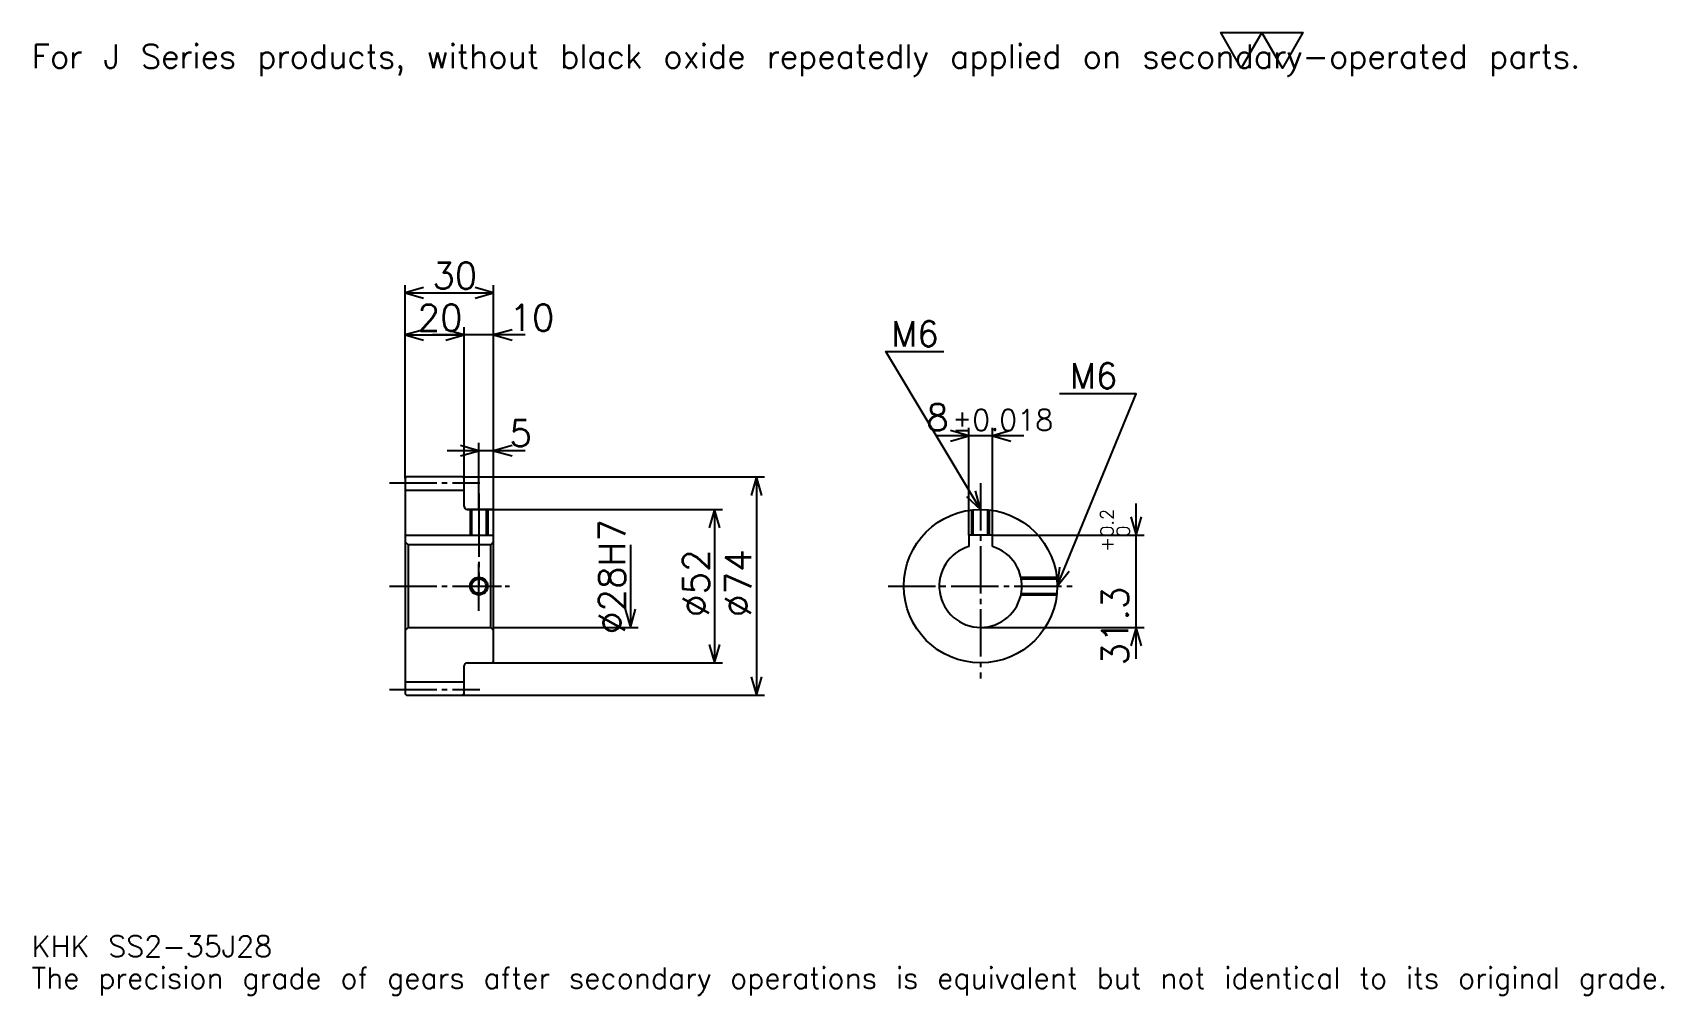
# Model space of a CAD drawing. Extents: x 18 to 571, y 7 to 333.
import ezdxf

# ---------------------------------------------------------------- set-up
doc = ezdxf.new("R2010")
doc.units = 0
doc.linetypes.add('DASHDOT', pattern=[21.391305, 16.043478, -1.782609, 1.782609, -1.782609])
doc.layers.get('0').update_dxf_attribs({"linetype": 'CONTINUOUS'})
doc.layers.add('DASHDOT', color=6, linetype='DASHDOT')
doc.styles.add('KANJI', font='TXT', dxfattribs={"bigfont": 'BIGFONT'})

msp = doc.modelspace()

# ---------------------------------------------------------------- linework, layer by layer
at = {"color": 5}
for p, q in [((144.391296, 182.282608), (144.391296, 247.347824)), ((144.391296, 244.67392), (174.391296, 244.67392)), ((174.391296, 182.282608), (174.391296, 247.347824)), ((164.391296, 182.282608), (164.391296, 233.086945)), ((144.391296, 230.41304), (164.391296, 230.41304)), ((185.086945, 230.41304), (153.695648, 230.41304)), ((169.391296, 182.282608), (169.391296, 193.869568)), ((354.130432, 196.239136), (324.739136, 196.239136)), ((335.434753, 162.582611), (335.434753, 198.91304)), ((343.434753, 162.582611), (343.434753, 198.91304)), ((185.086945, 191.195648), (158.695648, 191.195648)), ((144.391296, 181.782608), (144.391296, 182.282608)), ((163.891296, 182.282608), (174.391296, 182.282608)), ((164.391296, 181.782608), (164.391296, 182.282608)), ((169.391296, 171.282608), (169.391296, 182.282608)), ((169.391296, 171.282608), (169.391296, 182.282608)), ((174.391296, 182.282608), (266.195648, 182.282608)), ((174.391296, 170.782608), (174.391296, 182.282608)), ((263.521729, 182.282608), (263.521729, 108.282608)), ((392.173889, 120.58696), (392.173889, 173.278259)), ((165.391296, 171.282608), (174.391296, 171.282608)), ((174.391296, 171.282608), (251.934784, 171.282608)), ((249.260864, 171.282608), (249.260864, 119.282608)), ((343.434753, 162.582611), (394.847809, 162.582611)), ((220.73912, 159.282608), (220.73912, 131.282608)), ((174.391296, 131.282608), (223.413025, 131.282608)), ((339.434753, 131.282608), (394.847809, 131.282608)), ((165.391296, 119.282608), (174.391296, 119.282608)), ((174.391296, 119.282608), (251.934784, 119.282608)), ((163.891296, 108.282608), (174.391296, 108.282608)), ((174.391296, 108.282608), (266.195648, 108.282608))]:
    msp.add_line(p, q, dxfattribs=at)
at = {"color": 4}
for p, q in [((144.391296, 177.782608), (164.391296, 177.782608)), ((144.391296, 162.582611), (174.391296, 162.582611)), ((145.391296, 159.282608), (145.391296, 131.282608)), ((173.391296, 159.282608), (174.391296, 160.282608)), ((173.391296, 131.282608), (174.391296, 130.282608)), ((144.391296, 112.782608), (164.391296, 112.782608))]:
    msp.add_line(p, q, dxfattribs=at)
at = {"color": 7}
msp.add_lwpolyline([(427.82608, 320.869568), (420.873901, 332.920013), (448.682617, 332.920013), (441.730438, 320.869568), (434.778259, 332.920013), (427.82608, 320.869568)], dxfattribs=at)
at = {"color": 5}
for points in [[(150.630432, 246.456512), (144.391296, 244.67392), (150.630432, 242.891296)], [(168.152161, 242.891296), (174.391296, 244.67392), (168.152161, 246.456512)], [(150.630432, 232.195648), (144.391296, 230.41304), (150.630432, 228.630432)], [(158.152161, 228.630432), (164.391296, 230.41304), (158.152161, 232.195648)], [(158.152161, 228.630432), (164.391296, 230.41304), (158.152161, 232.195648)], [(180.630432, 232.195648), (174.391296, 230.41304), (180.630432, 228.630432)], [(339.434753, 171.282608), (307.347839, 224.760864), (326.956512, 224.760864)], [(365.434753, 145.282608), (392.173889, 210.5), (366.147827, 210.5)], [(329.195618, 194.456512), (335.434753, 196.239136), (329.195618, 198.021729)], [(349.673889, 198.021729), (343.434753, 196.239136), (349.673889, 194.456512)], [(163.152161, 189.41304), (169.391296, 191.195648), (163.152161, 192.978256)], [(180.630432, 192.978256), (174.391296, 191.195648), (180.630432, 189.41304)], [(265.304321, 176.043472), (263.521729, 182.282608), (261.739136, 176.043472)], [(334.696167, 175.715469), (339.434753, 171.282608), (337.753357, 177.549759)], [(251.043472, 165.043472), (249.260864, 171.282608), (247.478256, 165.043472)], [(390.391296, 168.821732), (392.173889, 162.582611), (393.956482, 168.821732)], [(366.152222, 151.731613), (365.434753, 145.282608), (369.450958, 150.379135)], [(218.956512, 137.521744), (220.73912, 131.282608), (222.521729, 137.521744)], [(393.956482, 125.04348), (392.173889, 131.282608), (390.391296, 125.04348)], [(247.478256, 125.521736), (249.260864, 119.282608), (251.043472, 125.521736)], [(261.739136, 114.521736), (263.521729, 108.282608), (265.304321, 114.521736)]]:
    msp.add_lwpolyline(points, dxfattribs=at)
at = {"color": 4}
for points in [[(164.391296, 172.282608), (164.391296, 181.782608), (163.891296, 182.282608), (144.891296, 182.282608), (144.391296, 181.782608), (144.391296, 130.282608)], [(165.391296, 119.282608), (173.891296, 119.282608), (174.391296, 119.782608), (174.391296, 170.782608), (173.891296, 171.282608), (165.391296, 171.282608)], [(166.391296, 171.282608), (166.391296, 162.582611)], [(166.931305, 171.282608), (166.931305, 162.582611)], [(171.851288, 171.282608), (171.851288, 162.582611)], [(172.391296, 171.282608), (172.391296, 162.582611)], [(336.434753, 162.582611), (336.434753, 171.108948)], [(336.974762, 162.582611), (336.974762, 171.16597)], [(341.894775, 162.582611), (341.894775, 171.16597)], [(342.434753, 162.582611), (342.434753, 171.108948)], [(343.434753, 158.69902), (343.434753, 162.582611), (335.434753, 162.582611), (335.434753, 158.69902)], [(144.391296, 130.282608), (145.391296, 131.282608), (173.391296, 131.282608), (173.391296, 159.282608), (145.391296, 159.282608), (144.391296, 160.282608)], [(353.109558, 148.282608), (365.261108, 148.282608)], [(353.216949, 147.742615), (365.318115, 147.742615)], [(353.109558, 142.282608), (365.261108, 142.282608)], [(353.216949, 142.822601), (365.318115, 142.822601)], [(144.391296, 130.282608), (144.391296, 108.782608), (144.891296, 108.282608), (163.891296, 108.282608), (164.391296, 108.782608), (164.391296, 118.282608)]]:
    msp.add_lwpolyline(points, dxfattribs=at)
for centre, radius in [((339.434753, 145.282608), 26), ((169.391296, 145.282608), 2.46)]:
    msp.add_circle(centre, radius, dxfattribs=at)
at = {"color": 7}
msp.add_circle((169.391296, 145.282608), 3, dxfattribs=at)
at = {"color": 4}
for centre, radius, start, end in [((165.391296, 172.282608), 1, 180, 270), ((339.434753, 145.282608), 14, 106.60154993, 73.39845007), ((165.391296, 118.282608), 1, 90, 180)]:
    msp.add_arc(centre, radius, start, end, dxfattribs=at)
at = {"layer": 'DASHDOT', "color": 7}
for p, q in [((139.043472, 180.282608), (169.73912, 180.282608)), ((339.434753, 180.195648), (339.434753, 113.934784)), ((169.391296, 171.282608), (169.391296, 145.282608)), ((139.043472, 145.282608), (179.73912, 145.282608)), ((308.086945, 145.282608), (370.782593, 145.282608)), ((139.043472, 110.282608), (169.73912, 110.282608))]:
    msp.add_line(p, q, dxfattribs=at)
for points in [[(169.391296, 176.630432), (169.391296, 157.234787)], [(169.391296, 136.934784), (169.391296, 153.630432)], [(161.043472, 145.282608), (177.73912, 145.282608)]]:
    msp.add_lwpolyline(points, dxfattribs=at)

# ---------------------------------------------------------------- texts
at = {"color": 7, "style": 'KANJI'}
for s, height, p in [('For J Series products, without black oxide repeatedly applied on secondary-operated parts.', 8.021739, (17.826086, 320.869568)), ('30', 8.913043, (153.597824, 246.100006)), ('20', 8.913043, (148.597824, 231.839127)), ('10', 8.913043, (179.73912, 231.839127)), ('M6', 8.556522, (309.130432, 226.543488)), ('M6', 8.556522, (369.713013, 212.282608)), ('8', 8.913043, (321.036499, 198.021729)), ('%%p0.018', 7.130435, (329.859314, 198.021729)), ('5', 8.913043, (179.73912, 192.621735)), ('KHK SS2-35J28', 7.130435, (17.826086, 19.608696)), ('The precision grade of gears after secondary operations is equivalent but not identical to its original grade.', 7.130435, (17.826086, 8.913043))]:
    msp.add_text(s, height=height, dxfattribs=at).set_placement(p)
for s, height, p in [('%%c28H7', 8.913043, (218.956512, 129.016296)), ('0.2', 4.456522, (384.508667, 161.958817)), ('+', 4.456522, (384.508667, 156.967499)), ('0', 4.456522, (390.03476, 161.958817)), ('%%c52', 8.913043, (247.478256, 134.809784)), ('%%c74', 8.913043, (261.739136, 134.809784)), ('31.3', 8.913043, (389.499969, 118.388329))]:
    msp.add_text(s, height=height, rotation=90, dxfattribs=at).set_placement(p)

doc.saveas('drawing.dxf')
